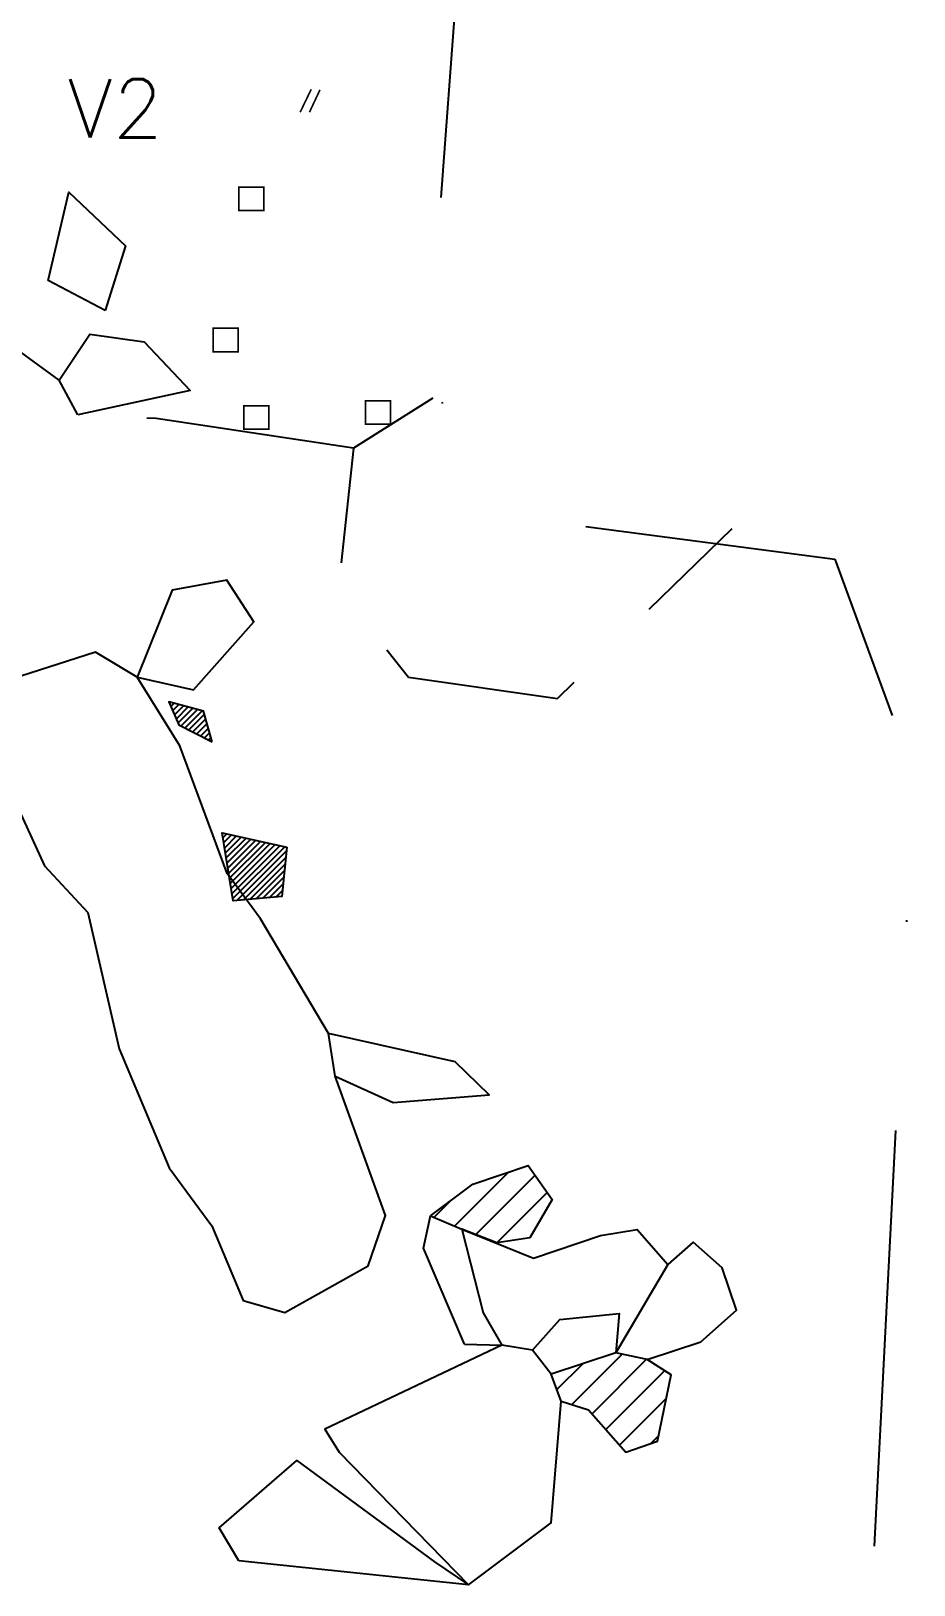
# Model space of a CAD drawing. Header units: metres. Extents: x 383 to 538, y -1922 to -1510.
# Drawn here: x 485.2 to 538, y -1922.2 to -1829.1 of the extents above; entities that cross this region are included whole.
import ezdxf

# ---------------------------------------------------------------- set-up
doc = ezdxf.new("R2010")
doc.units = ezdxf.units.M
doc.header["$LTSCALE"] = 25
doc.header["$MEASUREMENT"] = 0
doc.linetypes.add('GESTRICHELT', pattern=[0.75, 0.5, -0.25])
doc.linetypes.add('STRICHPUNKTX2', pattern=[2, 1, -0.5, 0, -0.5])
doc.layers.get('0').update_dxf_attribs({"linetype": 'CONTINUOUS'})
for name, color, linetype in [('BEFUND_UNSICHER', 1, 'GESTRICHELT'), ('BEFUNDSCHRAFF', 1, 'CONTINUOUS'), ('FEUER', 1, 'CONTINUOUS'), ('GRABUNGSGRENZE', 3, 'STRICHPUNKTX2'), ('KNOCHEN', 2, 'CONTINUOUS'), ('KNOCHENSCHRAFF', 2, 'CONTINUOUS'), ('STEINE', 4, 'CONTINUOUS')]:
    doc.layers.add(name, color=color, linetype=linetype)
doc.styles.get("Standard").update_dxf_attribs({"font": 'txt.shx'})

# ---------------------------------------------------------------- blocks, each defined once
blk = doc.blocks.new('*X1')
at = {"color": 0}
for p, q in [((448.822, -1818.87), (448.84, -1818.851)), ((449.072, -1818.973), (449.182, -1818.863)), ((449.323, -1819.075), (449.524, -1818.874)), ((449.574, -1819.178), (449.866, -1818.886)), ((449.825, -1819.281), (450.208, -1818.897)), ((450.076, -1819.383), (450.551, -1818.909)), ((450.327, -1819.486), (450.893, -1818.92)), ((450.578, -1819.589), (451.235, -1818.931)), ((450.829, -1819.691), (451.577, -1818.943)), ((451.08, -1819.794), (451.888, -1818.985)), ((451.33, -1819.897), (451.984, -1819.243)), ((451.581, -1819.999), (452.079, -1819.501)), ((451.832, -1820.102), (452.175, -1819.759)), ((452.083, -1820.205), (452.27, -1820.017)), ((446.091, -1820.539), (446.191, -1820.44)), ((446.28, -1820.705), (446.642, -1820.343)), ((446.468, -1820.87), (447.092, -1820.246)), ((446.656, -1821.035), (447.543, -1820.148)), ((446.844, -1821.201), (447.949, -1820.096)), ((447.033, -1821.366), (448.173, -1820.225)), ((447.221, -1821.531), (448.398, -1820.354)), ((447.409, -1821.696), (448.622, -1820.483)), ((447.597, -1821.862), (448.847, -1820.612)), ((447.786, -1822.027), (449.071, -1820.741)), ((447.974, -1822.192), (449.296, -1820.871)), ((448.162, -1822.358), (449.52, -1821)), ((452.334, -1820.307), (452.366, -1820.276)), ((448.351, -1822.523), (449.745, -1821.129)), ((448.539, -1822.688), (449.969, -1821.258)), ((448.727, -1822.854), (450.194, -1821.387)), ((448.915, -1823.019), (450.418, -1821.516)), ((449.104, -1823.184), (450.643, -1821.645)), ((449.292, -1823.349), (450.867, -1821.774)), ((449.552, -1823.443), (451.092, -1821.903)), ((449.829, -1823.519), (451.316, -1822.032)), ((450.107, -1823.595), (451.541, -1822.161)), ((450.384, -1823.671), (451.765, -1822.29)), ((450.661, -1823.748), (451.99, -1822.419)), ((450.939, -1823.824), (452.214, -1822.548)), ((451.216, -1823.9), (452.439, -1822.677)), ((451.493, -1823.976), (452.663, -1822.807)), ((451.771, -1824.053), (452.888, -1822.936)), ((452.048, -1824.129), (453.112, -1823.065)), ((452.325, -1824.205), (453.337, -1823.194)), ((463.195, -1832.074), (464.596, -1830.672)), ((463.357, -1832.265), (464.838, -1830.784)), ((463.425, -1831.49), (464.355, -1830.56)), ((463.519, -1832.457), (465.079, -1830.896)), ((463.681, -1832.648), (465.321, -1831.008)), ((463.721, -1830.841), (464.113, -1830.448)), ((463.843, -1832.84), (465.562, -1831.12)), ((464.005, -1833.032), (465.804, -1831.232)), ((464.167, -1833.223), (466.046, -1831.344)), ((464.388, -1833.356), (466.287, -1831.456)), ((464.806, -1833.291), (466.529, -1831.568)), ((465.225, -1833.225), (466.552, -1831.898)), ((465.644, -1833.16), (466.172, -1832.632)), ((412.689, -1844.396), (415.737, -1841.348)), ((412.758, -1843.973), (415.435, -1841.297)), ((412.956, -1844.483), (416.039, -1841.399)), ((413.222, -1844.57), (416.342, -1841.45)), ((413.626, -1842.751), (415.132, -1841.246)), ((414.495, -1841.529), (414.83, -1841.194)), ((413.489, -1844.656), (416.644, -1841.501)), ((413.756, -1844.743), (416.947, -1841.552)), ((414.023, -1844.83), (417.249, -1841.604)), ((414.29, -1844.916), (417.551, -1841.655)), ((414.557, -1845.003), (417.854, -1841.706)), ((414.824, -1845.089), (418.156, -1841.757)), ((415.091, -1845.176), (418.459, -1841.808)), ((415.358, -1845.263), (418.761, -1841.859)), ((415.625, -1845.349), (419.064, -1841.91)), ((415.891, -1845.436), (419.366, -1841.961)), ((416.172, -1845.509), (419.517, -1842.164)), ((416.526, -1845.509), (419.303, -1842.732)), ((416.879, -1845.509), (419.088, -1843.3)), ((417.232, -1845.509), (418.874, -1843.868)), ((417.586, -1845.51), (418.659, -1844.436)), ((417.939, -1845.51), (418.445, -1845.004)), ((427.459, -1866.042), (431.853, -1861.648)), ((427.547, -1866.308), (432.044, -1861.811)), ((429.613, -1863.535), (431.662, -1861.485)), ((430.597, -1862.197), (431.471, -1861.322)), ((427.635, -1866.573), (432.235, -1861.973)), ((427.771, -1866.791), (432.425, -1862.136)), ((428.187, -1866.728), (432.616, -1862.299)), ((428.603, -1866.665), (432.807, -1862.462)), ((429.02, -1866.602), (432.998, -1862.624)), ((429.436, -1866.54), (433.189, -1862.787)), ((429.853, -1866.477), (433.379, -1862.95)), ((430.269, -1866.414), (433.57, -1863.113)), ((430.685, -1866.351), (433.761, -1863.275)), ((431.37, -1866.02), (433.952, -1863.438)), ((427.37, -1865.777), (429.309, -1863.838)), ((427.282, -1865.512), (427.76, -1865.033)), ((493.464, -1869.333), (493.496, -1869.301)), ((493.573, -1869.578), (493.775, -1869.376)), ((493.682, -1869.823), (494.054, -1869.451)), ((493.79, -1870.068), (494.332, -1869.526)), ((493.899, -1870.313), (494.611, -1869.601)), ((494.007, -1870.558), (494.889, -1869.676)), ((494.188, -1870.731), (495.168, -1869.751)), ((494.421, -1870.851), (495.447, -1869.826)), ((494.655, -1870.971), (495.584, -1870.041)), ((494.889, -1871.091), (495.661, -1870.318)), ((495.122, -1871.211), (495.738, -1870.595)), ((495.356, -1871.331), (495.815, -1870.872)), ((495.589, -1871.451), (495.891, -1871.149)), ((495.823, -1871.571), (495.968, -1871.426)), ((496.693, -1877.418), (496.92, -1877.191)), ((496.742, -1877.722), (497.208, -1877.256)), ((496.791, -1878.027), (497.497, -1877.321)), ((496.841, -1878.331), (497.786, -1877.386)), ((496.89, -1878.635), (498.075, -1877.451)), ((496.939, -1878.94), (498.363, -1877.515)), ((496.988, -1879.244), (498.652, -1877.58)), ((497.038, -1879.548), (498.941, -1877.645)), ((497.087, -1879.853), (499.23, -1877.71)), ((497.136, -1880.157), (499.518, -1877.775)), ((497.185, -1880.461), (499.807, -1877.839)), ((497.235, -1880.765), (500.096, -1877.904)), ((497.284, -1881.07), (500.385, -1877.969)), ((497.522, -1881.185), (500.493, -1878.214)), ((497.909, -1881.151), (500.452, -1878.609)), ((498.297, -1881.118), (500.411, -1879.003)), ((498.684, -1881.084), (500.37, -1879.398)), ((499.071, -1881.05), (500.329, -1879.793)), ((499.458, -1881.017), (500.288, -1880.187)), ((499.846, -1880.983), (500.247, -1880.582))]:
    blk.add_line(p, q, dxfattribs=at)
blk = doc.blocks.new('HK')
at = {"layer": 'FEUER', "const_width": 0.1}
for points in [[(-0.662, -1.372), (0, 0)], [(0.523, -0.033), (-0.105, -1.372)]]:
    blk.add_lwpolyline(points, dxfattribs=at)
blk = doc.blocks.new('RL')
at = {"layer": 'FEUER', "const_width": 0.1}
blk.add_lwpolyline([(0, -1.4), (0, 0), (1.5, 0), (1.5, -1.4), (0, -1.4)], dxfattribs=at)
blk = doc.blocks.new('*X4')
at = {"color": 0}
for p, q in [((510.555, -1900.679), (513.785, -1897.449)), ((511.813, -1901.189), (515.37, -1897.632)), ((513.088, -1901.681), (516.097, -1898.672)), ((509.322, -1900.145), (510.29, -1899.177)), ((517.561, -1911.351), (520.575, -1908.337)), ((516.681, -1910.463), (518.246, -1908.898)), ((518.777, -1911.903), (522.027, -1908.652)), ((519.604, -1912.844), (523.118, -1909.33)), ((520.431, -1913.784), (523.219, -1910.996)), ((522.288, -1913.695), (522.761, -1913.222))]:
    blk.add_line(p, q, dxfattribs=at)

msp = doc.modelspace()

# ---------------------------------------------------------------- linework, layer by layer
at = {"layer": 'BEFUND_UNSICHER', "flags": 128}
for points in [[(486.888, -1850.036), (476.455, -1842.442), (459.15, -1831.687)], [(509.24, -1851.119), (504.503, -1854.12), (503.581, -1862.572), (507.803, -1867.819), (516.713, -1869.098), (527.158, -1858.921)], [(504.503, -1854.12), (492.691, -1852.331), (488.007, -1852.124)]]:
    msp.add_lwpolyline(points, dxfattribs=at)
at = {"layer": 'GRABUNGSGRENZE', "flags": 128}
msp.add_lwpolyline([(385.515, -1921.102), (386.289, -1905.725), (383.042, -1887.494), (385.049, -1854.857), (388.586, -1818.504), (385.747, -1800.07), (388.313, -1768.605), (385.288, -1722.675), (385.998, -1648.641), (383.114, -1542.782), (384.55, -1527.1), (472.799, -1513.664), (531.712, -1511.666), (534.204, -1593.95), (529.941, -1651.281), (533.496, -1664.929), (514.062, -1717.209), (504.759, -1773.874), (512.377, -1803.361), (508.935, -1849.897), (513.767, -1858.2), (533.318, -1860.758), (538.045, -1873.644), (535.672, -1919.825)], dxfattribs=at)
at = {"layer": 'KNOCHEN'}
for points in [[(496.039, -1871.682), (495.531, -1869.848), (493.444, -1869.287), (494.054, -1870.662), (496.039, -1871.682)], [(500.516, -1877.998), (500.208, -1880.951), (497.306, -1881.204), (496.646, -1877.13), (500.516, -1877.998)]]:
    msp.add_lwpolyline(points, dxfattribs=at)
at = {"layer": 'STEINE'}
for points in [[(486.23, -1844.078), (487.455, -1838.783), (490.865, -1841.993), (489.64, -1845.862)], [(489.64, -1845.862), (486.23, -1844.078)], [(488.007, -1852.124), (486.888, -1850.036), (488.723, -1847.287), (491.981, -1847.748), (494.729, -1850.652), (488.007, -1852.124)], [(491.561, -1867.809), (494.921, -1868.575), (498.539, -1864.504), (496.911, -1862.008), (493.652, -1862.617), (491.561, -1867.809)], [(482.953, -1872.488), (486.003, -1879.109), (488.598, -1881.911), (490.477, -1890.059), (493.476, -1897.19), (496.02, -1900.654), (497.901, -1905.136), (500.396, -1905.85), (505.387, -1903.053), (506.408, -1900.049), (503.409, -1891.697), (503.003, -1889.151), (498.934, -1882.274), (496.95, -1879.574), (494.104, -1871.935), (491.561, -1867.809), (489.067, -1866.331), (484.585, -1867.753), (482.7, -1869.636), (482.953, -1872.488)], [(503.409, -1891.697), (506.87, -1893.278), (512.624, -1892.823), (510.589, -1890.836), (503.003, -1889.151)], [(509.106, -1900.051), (511.653, -1898.169), (514.964, -1897.051), (516.388, -1899.088), (515.063, -1901.379), (513.077, -1901.683), (510.99, -1900.867), (515.266, -1902.601), (519.289, -1901.229), (521.479, -1900.874), (523.31, -1902.963)], [(511.138, -1907.741), (508.698, -1901.986), (509.106, -1900.051), (510.99, -1900.867), (512.259, -1905.858), (513.378, -1907.793)], [(522.085, -1908.665), (525.293, -1907.598), (527.433, -1905.715), (526.569, -1903.169), (524.839, -1901.64), (523.31, -1902.963), (520.201, -1908.256)], [(515.211, -1908.1), (516.842, -1906.268), (520.406, -1905.914), (520.201, -1908.256)], [(511.383, -1922.151), (516.325, -1918.437), (516.94, -1911.156), (516.33, -1909.527), (515.211, -1908.1), (513.378, -1907.793), (502.784, -1912.827), (503.649, -1914.203), (511.383, -1922.151)], [(511.138, -1907.741), (513.378, -1907.793)], [(516.94, -1911.156), (518.569, -1911.667), (520.808, -1914.214), (522.692, -1913.553), (523.51, -1909.582), (522.085, -1908.665), (520.201, -1908.256), (516.33, -1909.527)], [(497.636, -1920.716), (496.467, -1918.73), (501.103, -1914.71), (509.347, -1920.775), (511.383, -1922.151), (497.636, -1920.716)]]:
    msp.add_lwpolyline(points, dxfattribs=at)

# ---------------------------------------------------------------- block references
at = {"layer": 'FEUER'}
for name, p in [('*X4', (0, 0)), ('HK', (501.971, -1832.632)), ('RL', (497.639, -1838.484)), ('RL', (496.106, -1846.936)), ('RL', (497.936, -1851.57)), ('RL', (505.217, -1851.27))]:
    msp.add_blockref(name, p, dxfattribs=at)
at = {"layer": 'KNOCHENSCHRAFF'}
msp.add_blockref('*X1', (0, 0), dxfattribs=at)

# ---------------------------------------------------------------- texts
at = {"layer": 'BEFUNDSCHRAFF'}
msp.add_text('V2', height=3.5, dxfattribs=at).set_placement((487.396, -1835.522))

doc.saveas('drawing.dxf')
